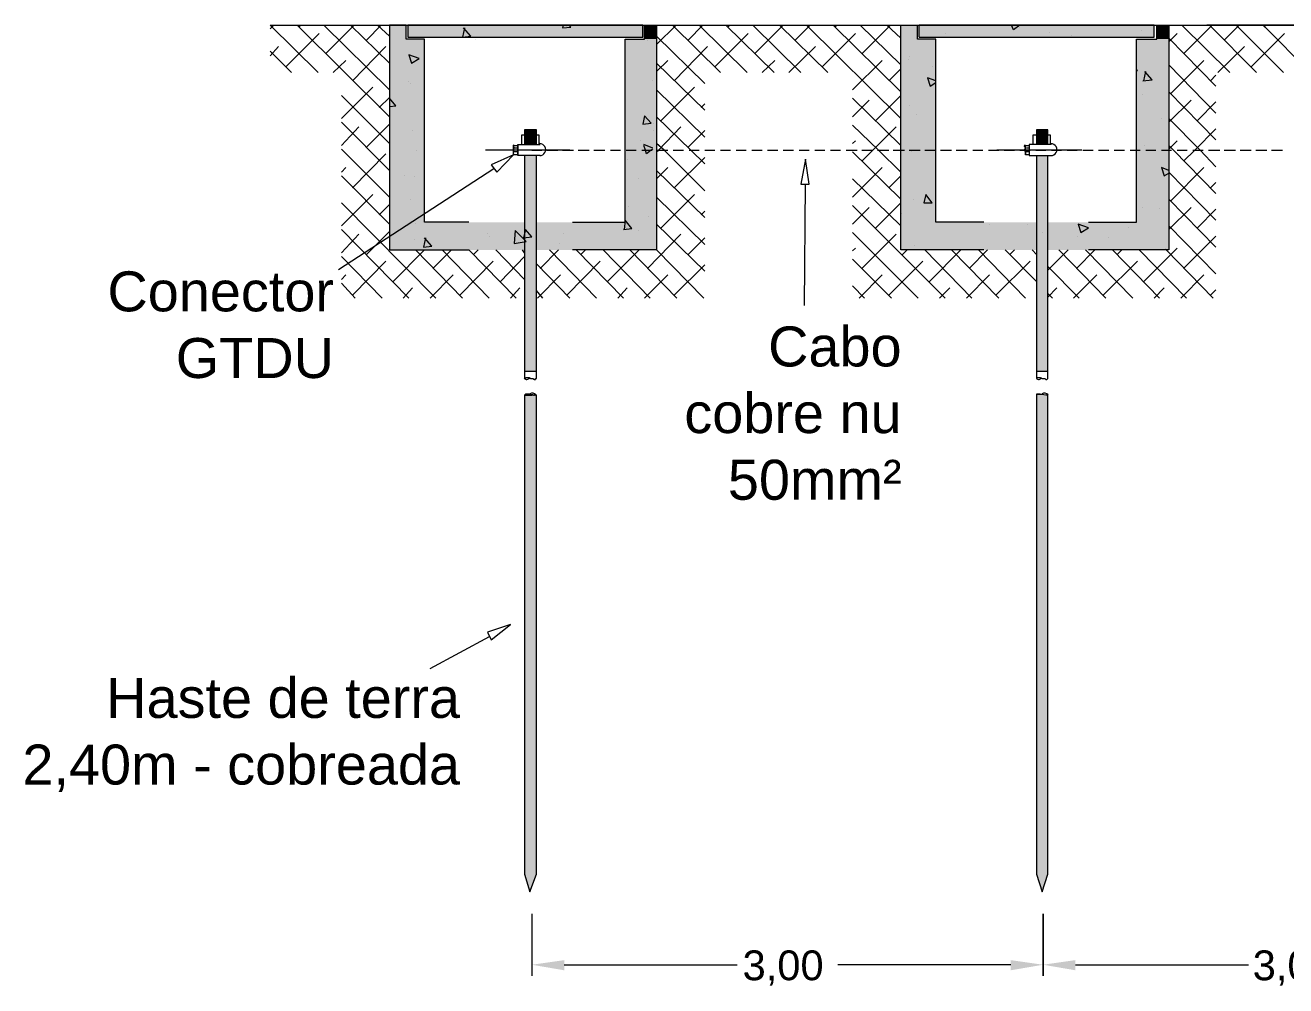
# Model space of a CAD drawing. Header units: millimetres. Extents: x 3949 to 6037, y -1956 to 1273.
# Drawn here: x 4734.7 to 4801.2, y -1648.3 to -1597.6 of the extents above; entities that cross this region are included whole.
import ezdxf

# ---------------------------------------------------------------- set-up
doc = ezdxf.new("R2010")
doc.units = ezdxf.units.MM
doc.layers.add('PADRÃO DE ENTRADA', color=7, linetype='Continuous', lineweight=0)
doc.styles.add('ARIAL', font='arial.ttf')

msp = doc.modelspace()

# ---------------------------------------------------------------- linework, layer by layer
at = {"layer": 'PADRÃO DE ENTRADA', "color": 34, "lineweight": 5, "true_color": 0x944900}
for points in [[(4750.142, -1600.043), (4747.603, -1597.553)], [(4747.603, -1597.749), (4747.798, -1597.553)], [(4753.901, -1602.386), (4749.019, -1597.553)], [(4749.116, -1597.651), (4749.214, -1597.553)], [(4753.901, -1600.971), (4750.434, -1597.553)], [(4750.532, -1599.067), (4752.046, -1597.553)], [(4753.901, -1599.555), (4751.85, -1597.553)], [(4752.68, -1598.334), (4753.461, -1597.553)], [(4753.901, -1598.139), (4753.266, -1597.553)], [(4768.01, -1598.578), (4769.035, -1597.553)], [(4771.378, -1600.043), (4768.84, -1597.553)], [(4769.67, -1598.334), (4770.451, -1597.553)], [(4772.794, -1600.043), (4770.256, -1597.553)], [(4774.21, -1600.043), (4771.671, -1597.553)], [(4771.769, -1597.651), (4771.867, -1597.553)], [(4775.626, -1600.043), (4773.087, -1597.553)], [(4773.185, -1599.067), (4774.698, -1597.553)], [(4777.042, -1600.043), (4774.503, -1597.553)], [(4775.333, -1598.334), (4776.114, -1597.553)], [(4780.898, -1602.484), (4775.919, -1597.553)], [(4780.898, -1601.068), (4777.335, -1597.553)], [(4777.432, -1597.651), (4777.53, -1597.553)], [(4780.898, -1599.653), (4778.75, -1597.553)], [(4778.848, -1599.067), (4780.361, -1597.553)], [(4780.898, -1598.237), (4780.166, -1597.553)], [(4798.279, -1600.043), (4795.74, -1597.553)], [(4795.838, -1599.067), (4797.351, -1597.553)], [(4799.694, -1600.043), (4797.205, -1597.553)], [(4797.986, -1598.334), (4798.767, -1597.553)], [(4801.11, -1600.043), (4798.62, -1597.553)], [(4802.526, -1600.043), (4800.036, -1597.553)], [(4800.085, -1597.651), (4800.183, -1597.553)], [(4748.433, -1599.75), (4750.19, -1597.993)], [(4770.549, -1600.629), (4768.01, -1598.139)], [(4771.086, -1599.75), (4772.843, -1597.993)], [(4776.749, -1599.75), (4778.506, -1597.993)], [(4795.056, -1598.432), (4795.496, -1597.993)], [(4797.546, -1600.775), (4795.056, -1598.237)], [(4799.401, -1599.75), (4801.159, -1597.993)], [(4747.603, -1599.164), (4748.042, -1598.676)], [(4751.948, -1600.482), (4753.705, -1598.676)], [(4768.937, -1600.482), (4770.695, -1598.676)], [(4774.991, -1600.043), (4776.407, -1598.676)], [(4797.644, -1600.043), (4799.06, -1598.676)], [(4748.726, -1600.043), (4747.603, -1598.92)], [(4750.923, -1600.043), (4751.606, -1599.408)], [(4768.01, -1599.994), (4768.596, -1599.408)], [(4770.549, -1602.045), (4768.01, -1599.555)], [(4773.575, -1600.043), (4774.259, -1599.408)], [(4778.36, -1600.971), (4779.922, -1599.408)], [(4795.154, -1601.166), (4796.912, -1599.408)], [(4780.264, -1600.482), (4780.898, -1599.848)], [(4797.546, -1602.191), (4795.056, -1599.653)], [(4797.253, -1600.482), (4797.546, -1600.19)], [(4751.362, -1602.484), (4753.022, -1600.824)], [(4768.254, -1602.582), (4770.011, -1600.824)], [(4753.901, -1603.802), (4751.362, -1601.264)], [(4753.364, -1601.898), (4753.901, -1601.361)], [(4770.549, -1603.461), (4768.01, -1600.971)], [(4780.898, -1603.9), (4778.36, -1601.41)], [(4778.36, -1602.386), (4779.239, -1601.508)], [(4779.58, -1602.582), (4780.898, -1601.264)], [(4797.546, -1603.607), (4795.056, -1601.068)], [(4795.056, -1602.679), (4796.228, -1601.508)], [(4770.353, -1601.898), (4770.549, -1601.703)], [(4796.57, -1602.582), (4797.546, -1601.605)], [(4753.901, -1605.218), (4751.362, -1602.679)], [(4752.68, -1603.998), (4753.901, -1602.777)], [(4770.549, -1604.876), (4769.816, -1604.144), (4768.01, -1602.386)], [(4780.898, -1605.316), (4779.727, -1604.144), (4778.36, -1602.826)], [(4797.546, -1605.023), (4796.716, -1604.144), (4795.056, -1602.484)], [(4751.362, -1603.9), (4752.29, -1602.924)], [(4768.01, -1604.242), (4768.108, -1604.144), (4769.279, -1602.924)], [(4769.67, -1603.998), (4770.549, -1603.119)], [(4778.848, -1604.73), (4779.434, -1604.144), (4780.654, -1602.924)], [(4795.838, -1604.73), (4796.423, -1604.144), (4797.546, -1603.021)], [(4753.901, -1606.634), (4751.362, -1604.095)], [(4770.549, -1606.292), (4768.4, -1604.144), (4768.01, -1603.802)], [(4778.36, -1603.802), (4778.506, -1603.656)], [(4795.056, -1604.095), (4795.496, -1603.656)], [(4797.546, -1606.439), (4795.301, -1604.144), (4795.056, -1603.9)], [(4751.948, -1606.146), (4753.705, -1604.339)], [(4768.937, -1606.146), (4770.549, -1604.535)], [(4780.898, -1606.732), (4778.36, -1604.242)], [(4751.362, -1605.316), (4751.606, -1605.072)], [(4753.901, -1608.05), (4751.362, -1605.511)], [(4768.01, -1605.657), (4768.596, -1605.072)], [(4770.549, -1607.708), (4768.01, -1605.218)], [(4778.36, -1606.634), (4779.922, -1605.072)], [(4780.264, -1606.146), (4780.898, -1605.511)], [(4797.546, -1607.854), (4795.056, -1605.316)], [(4795.154, -1606.829), (4796.912, -1605.072)], [(4780.898, -1608.147), (4778.36, -1605.657)], [(4797.253, -1606.146), (4797.546, -1605.853)], [(4751.362, -1608.147), (4753.022, -1606.487)], [(4770.549, -1609.124), (4768.01, -1606.634)], [(4768.254, -1608.245), (4770.011, -1606.487)], [(4797.546, -1609.27), (4795.056, -1606.732)], [(4756.342, -1611.955), (4751.362, -1606.927)], [(4753.364, -1607.561), (4753.901, -1607.024)], [(4770.353, -1607.561), (4770.549, -1607.366)], [(4783.242, -1611.955), (4778.36, -1607.073)], [(4778.36, -1608.05), (4779.239, -1607.171)], [(4779.58, -1608.245), (4780.898, -1606.927)], [(4795.056, -1608.343), (4796.228, -1607.171)], [(4796.57, -1608.245), (4797.546, -1607.269)], [(4770.549, -1610.54), (4768.01, -1608.05)], [(4797.546, -1610.686), (4795.056, -1608.147)], [(4754.926, -1611.955), (4751.362, -1608.343)], [(4751.362, -1609.563), (4752.29, -1608.587)], [(4752.68, -1609.661), (4753.901, -1608.44)], [(4767.522, -1610.393), (4769.279, -1608.587)], [(4769.67, -1609.661), (4770.549, -1608.782)], [(4781.826, -1611.955), (4778.36, -1608.489)], [(4778.848, -1610.393), (4780.654, -1608.587)], [(4795.838, -1610.393), (4797.546, -1608.684)], [(4754.096, -1611.077), (4755.756, -1609.417)], [(4757.758, -1611.955), (4755.268, -1609.417)], [(4756.195, -1610.393), (4757.172, -1609.417)], [(4759.173, -1611.955), (4756.684, -1609.417)], [(4760.589, -1611.955), (4758.099, -1609.417)], [(4758.343, -1609.661), (4758.588, -1609.417)], [(4761.029, -1610.979), (4759.515, -1609.417)], [(4761.029, -1609.563), (4760.931, -1609.417)], [(4761.858, -1610.393), (4762.835, -1609.417)], [(4764.837, -1611.955), (4762.347, -1609.417)], [(4766.252, -1611.955), (4763.762, -1609.417)], [(4764.007, -1609.661), (4764.251, -1609.417)], [(4767.668, -1611.955), (4765.178, -1609.417)], [(4765.422, -1611.077), (4767.082, -1609.417)], [(4769.084, -1611.955), (4766.594, -1609.417)], [(4770.5, -1611.955), (4768.01, -1609.417)], [(4778.36, -1609.465), (4778.506, -1609.319)], [(4780.996, -1609.661), (4781.24, -1609.417)], [(4784.658, -1611.955), (4782.168, -1609.417)], [(4782.412, -1611.077), (4784.072, -1609.417)], [(4786.073, -1611.955), (4783.584, -1609.417)], [(4784.511, -1610.393), (4785.488, -1609.417)], [(4787.489, -1611.955), (4784.999, -1609.417)], [(4788.075, -1611.077), (4786.415, -1609.417)], [(4786.659, -1609.661), (4786.903, -1609.417)], [(4788.075, -1609.661), (4787.831, -1609.417)], [(4788.661, -1610.491), (4789.735, -1609.417)], [(4791.737, -1611.955), (4789.247, -1609.417)], [(4790.174, -1610.393), (4791.151, -1609.417)], [(4793.152, -1611.955), (4790.663, -1609.417)], [(4794.568, -1611.955), (4792.078, -1609.417)], [(4792.322, -1609.661), (4792.567, -1609.417)], [(4795.984, -1611.955), (4793.494, -1609.417)], [(4793.738, -1611.077), (4795.496, -1609.319)], [(4797.4, -1611.955), (4794.91, -1609.417)], [(4753.51, -1611.955), (4751.362, -1609.758)], [(4751.948, -1611.809), (4753.705, -1610.002)], [(4757.611, -1611.809), (4759.369, -1610.002)], [(4759.759, -1611.077), (4761.029, -1609.758)], [(4763.421, -1611.955), (4761.663, -1610.149)], [(4763.274, -1611.809), (4765.032, -1610.002)], [(4768.937, -1611.809), (4770.549, -1610.198)], [(4780.41, -1611.955), (4778.36, -1609.905)], [(4780.264, -1611.809), (4782.07, -1610.002)], [(4785.927, -1611.809), (4787.733, -1610.002)], [(4791.59, -1611.809), (4793.397, -1610.002)], [(4751.362, -1610.979), (4751.606, -1610.735)], [(4756.049, -1611.955), (4757.269, -1610.735)], [(4761.712, -1611.955), (4762.933, -1610.735)], [(4767.375, -1611.955), (4768.596, -1610.735)], [(4778.702, -1611.955), (4779.922, -1610.735)], [(4784.365, -1611.955), (4785.585, -1610.735)], [(4790.321, -1611.955), (4788.661, -1610.295)], [(4790.028, -1611.955), (4791.248, -1610.735)], [(4795.691, -1611.955), (4796.912, -1610.735)], [(4752.094, -1611.955), (4751.362, -1611.174)], [(4754.633, -1611.955), (4755.121, -1611.418)], [(4760.296, -1611.955), (4760.784, -1611.418)], [(4765.959, -1611.955), (4766.448, -1611.418)], [(4778.994, -1611.955), (4778.36, -1611.321)], [(4782.949, -1611.955), (4783.486, -1611.418)], [(4788.075, -1611.077), (4788.075, -1611.077)], [(4788.661, -1611.906), (4789.149, -1611.418)], [(4794.275, -1611.955), (4794.812, -1611.418)], [(4797.253, -1611.809), (4797.546, -1611.516)], [(4762.005, -1611.955), (4761.663, -1611.565)], [(4788.905, -1611.955), (4788.661, -1611.711)]]:
    msp.add_lwpolyline(points, dxfattribs=at)
at = {"layer": 'PADRÃO DE ENTRADA', "color": 7, "lineweight": 5}
for points in [[(4747.603, -1597.553), (4812.339, -1597.553), (4839.483, -1597.553)], [(4758.099, -1607.952), (4755.756, -1607.952), (4755.756, -1598.286), (4754.78, -1598.286), (4754.78, -1597.553), (4753.901, -1597.553), (4753.901, -1609.417), (4758.099, -1609.417)], [(4763.079, -1597.553), (4763.03, -1597.7), (4763.47, -1597.651), (4763.372, -1597.553)], [(4763.567, -1607.952), (4766.35, -1607.952), (4766.35, -1598.286), (4767.375, -1598.286), (4767.375, -1597.553), (4768.01, -1597.553), (4768.01, -1609.417), (4763.567, -1609.417)], [(4765.813, -1597.553), (4765.813, -1597.553)], [(4785.292, -1609.417), (4780.898, -1609.417), (4780.898, -1597.553), (4781.777, -1597.553)], [(4781.777, -1598.286), (4781.777, -1597.553)], [(4781.875, -1598.188), (4794.275, -1598.188), (4794.275, -1597.553), (4781.875, -1597.553)], [(4781.875, -1598.188), (4781.875, -1597.553)], [(4787.196, -1597.553), (4786.855, -1597.797), (4786.757, -1597.553)], [(4787.196, -1597.553), (4787.196, -1597.553)], [(4790.809, -1607.952), (4793.348, -1607.952), (4793.348, -1598.286), (4794.422, -1598.286), (4794.422, -1597.553), (4795.056, -1597.553), (4795.056, -1609.417), (4790.809, -1609.417)], [(4806.139, -1597.553), (4797.058, -1597.553)], [(4757.855, -1597.7), (4757.758, -1598.188), (4758.197, -1598.139), (4757.806, -1597.7)], [(4763.225, -1597.602), (4763.225, -1597.602)], [(4783.242, -1597.993), (4783.242, -1597.993)], [(4787.147, -1597.7), (4787.147, -1597.7)], [(4788.759, -1597.944), (4788.759, -1597.944)], [(4789.93, -1598.09), (4789.93, -1598.09)], [(4793.592, -1597.846), (4793.592, -1597.846)], [(4758.441, -1598.286), (4758.441, -1598.286)], [(4766.35, -1598.286), (4766.35, -1598.286)], [(4767.522, -1598.334), (4767.522, -1598.334)], [(4785.292, -1607.952), (4782.754, -1607.952), (4782.754, -1598.286), (4781.777, -1598.286)], [(4793.348, -1598.286), (4793.348, -1598.286)], [(4781.289, -1599.36), (4781.289, -1599.36)], [(4781.387, -1599.213), (4781.387, -1599.213)], [(4782.558, -1599.75), (4782.558, -1599.75)], [(4793.348, -1599.945), (4793.397, -1599.945), (4793.348, -1599.897)], [(4793.689, -1600.482), (4794.178, -1600.434), (4793.787, -1599.994)], [(4793.738, -1600.482), (4793.836, -1599.994)], [(4754.926, -1600.531), (4754.926, -1600.531)], [(4755.024, -1600.629), (4755.024, -1600.629)], [(4767.766, -1600.482), (4767.766, -1600.482)], [(4782.754, -1600.482), (4782.314, -1600.336), (4782.461, -1600.775), (4782.754, -1600.58)], [(4753.901, -1601.849), (4754.242, -1601.801), (4753.901, -1601.41)], [(4793.689, -1601.215), (4793.689, -1601.215)], [(4766.35, -1602.191), (4766.35, -1602.191)], [(4781.387, -1601.801), (4781.387, -1601.801)], [(4767.863, -1602.728), (4767.863, -1602.728)], [(4781.728, -1602.289), (4781.728, -1602.289)], [(4794.666, -1602.484), (4794.666, -1602.484)], [(4755.121, -1603.119), (4755.121, -1603.119)], [(4767.863, -1603.119), (4767.863, -1603.119)], [(4755.317, -1604.144), (4755.317, -1604.144)], [(4767.131, -1603.656), (4767.131, -1603.656)], [(4767.815, -1604.046), (4767.326, -1603.851)], [(4767.815, -1604.095), (4767.717, -1604.144), (4767.473, -1604.339), (4767.424, -1604.144), (4767.326, -1603.9)], [(4793.787, -1603.9), (4793.787, -1603.9)], [(4766.448, -1604.632), (4766.448, -1604.632)], [(4781.484, -1604.242), (4781.484, -1604.242)], [(4754.682, -1605.462), (4754.682, -1605.462)], [(4795.056, -1605.218), (4794.666, -1605.072), (4794.812, -1605.511), (4795.056, -1605.365)], [(4755.219, -1605.56), (4755.219, -1605.56)], [(4767.033, -1605.657), (4767.033, -1605.657)], [(4755.024, -1606.732), (4755.024, -1606.732)], [(4781.582, -1606.732), (4781.582, -1606.732)], [(4766.545, -1607.122), (4766.545, -1607.122)], [(4780.947, -1607.513), (4780.947, -1607.513)], [(4793.641, -1607.171), (4793.641, -1607.171)], [(4794.568, -1607.22), (4794.568, -1607.22)], [(4755.268, -1608.001), (4755.268, -1608.001)], [(4766.252, -1608.343), (4766.692, -1608.294), (4766.35, -1607.854), (4766.301, -1608.343)], [(4767.57, -1607.659), (4767.57, -1607.659)], [(4782.754, -1607.708), (4782.754, -1607.708)], [(4785.585, -1608.098), (4785.585, -1608.098)], [(4787.587, -1608.05), (4787.587, -1608.05)], [(4755.219, -1608.88), (4755.219, -1608.88)], [(4755.805, -1608.782), (4755.707, -1609.27), (4756.146, -1609.221), (4755.756, -1608.782)], [(4759.076, -1608.538), (4759.076, -1608.538)], [(4759.173, -1608.733), (4759.173, -1608.733)], [(4763.079, -1608.538), (4763.079, -1608.538)], [(4767.033, -1608.391), (4767.033, -1608.391)], [(4788.368, -1608.489), (4788.368, -1608.489)], [(4790.223, -1608.733), (4790.223, -1608.733)], [(4791.883, -1608.782), (4791.883, -1608.782)], [(4792.908, -1608.245), (4792.908, -1608.245)], [(4755.121, -1609.417), (4755.121, -1609.417)], [(4762.884, -1609.075), (4762.884, -1609.075)], [(4781.631, -1609.173), (4781.631, -1609.173)], [(4794.861, -1609.319), (4794.861, -1609.319)]]:
    msp.add_lwpolyline(points, dxfattribs=at)
for points in [[(4754.877, -1597.553), (4754.877, -1598.188), (4767.278, -1598.188), (4767.278, -1597.553)], [(4754.926, -1599.116), (4755.072, -1599.555), (4755.463, -1599.311)], [(4767.375, -1602.338), (4767.278, -1602.777), (4767.717, -1602.728)], [(4782.217, -1606.487), (4782.119, -1606.927), (4782.558, -1606.927)], [(4790.272, -1608.05), (4790.418, -1608.489), (4790.809, -1608.245)], [(4760.492, -1609.075), (4761.126, -1608.977), (4760.54, -1608.391)], [(4761.077, -1608.343), (4760.98, -1608.782), (4761.419, -1608.733)]]:
    msp.add_lwpolyline(points, close=True, dxfattribs=at)
at = {"layer": 'PADRÃO DE ENTRADA', "lineweight": 5}
for points in [[(4761.029, -1603.363), (4760.882, -1603.363), (4760.882, -1603.851)], [(4761.663, -1603.851), (4761.663, -1603.07), (4761.029, -1603.07), (4761.029, -1603.851)], [(4761.81, -1603.851), (4761.81, -1603.363), (4761.663, -1603.363)], [(4788.075, -1603.363), (4787.88, -1603.363), (4787.88, -1603.851)], [(4788.661, -1603.851), (4788.661, -1603.07), (4788.075, -1603.07), (4788.075, -1603.851)], [(4788.807, -1603.851), (4788.807, -1603.363), (4788.661, -1603.363)], [(4763.421, -1604.144), (4758.978, -1604.144)], [(4760.687, -1604.046), (4760.492, -1604.046)], [(4761.858, -1604.437), (4760.687, -1604.437), (4760.687, -1603.851), (4761.858, -1603.851)], [(4761.419, -1604.144), (4761.956, -1604.144)], [(4762.2, -1604.144), (4762.786, -1604.144)], [(4763.03, -1604.144), (4763.616, -1604.144)], [(4763.86, -1604.144), (4764.446, -1604.144)], [(4764.69, -1604.144), (4765.276, -1604.144)], [(4765.569, -1604.144), (4766.106, -1604.144)], [(4766.399, -1604.144), (4766.936, -1604.144)], [(4767.229, -1604.144), (4767.766, -1604.144)], [(4768.059, -1604.144), (4768.596, -1604.144)], [(4768.889, -1604.144), (4769.426, -1604.144)], [(4769.719, -1604.144), (4770.256, -1604.144)], [(4770.549, -1604.144), (4771.086, -1604.144)], [(4771.378, -1604.144), (4771.915, -1604.144)], [(4772.208, -1604.144), (4772.745, -1604.144)], [(4773.038, -1604.144), (4773.575, -1604.144)], [(4773.868, -1604.144), (4774.405, -1604.144)], [(4774.698, -1604.144), (4775.235, -1604.144)], [(4775.528, -1604.144), (4776.065, -1604.144)], [(4776.358, -1604.144), (4776.895, -1604.144)], [(4777.188, -1604.144), (4777.725, -1604.144)], [(4778.018, -1604.144), (4778.604, -1604.144)], [(4778.848, -1604.144), (4779.434, -1604.144)], [(4779.678, -1604.144), (4780.264, -1604.144)], [(4780.508, -1604.144), (4781.094, -1604.144)], [(4781.338, -1604.144), (4781.924, -1604.144)], [(4782.168, -1604.144), (4782.754, -1604.144)], [(4782.998, -1604.144), (4783.584, -1604.144)], [(4783.828, -1604.144), (4784.414, -1604.144)], [(4784.706, -1604.144), (4785.243, -1604.144)], [(4785.536, -1604.144), (4786.073, -1604.144)], [(4790.467, -1604.144), (4785.976, -1604.144)], [(4786.366, -1604.144), (4786.903, -1604.144)], [(4787.196, -1604.144), (4787.733, -1604.144)], [(4787.685, -1604.046), (4787.538, -1604.046)], [(4788.856, -1603.851), (4787.685, -1603.851), (4787.685, -1604.437), (4788.856, -1604.437)], [(4788.026, -1604.144), (4788.563, -1604.144)], [(4788.856, -1604.144), (4789.393, -1604.144)], [(4789.686, -1604.144), (4790.223, -1604.144)], [(4790.516, -1604.144), (4791.053, -1604.144)], [(4791.346, -1604.144), (4791.883, -1604.144)], [(4792.176, -1604.144), (4792.713, -1604.144)], [(4793.006, -1604.144), (4793.543, -1604.144)], [(4793.836, -1604.144), (4794.373, -1604.144)], [(4794.666, -1604.144), (4795.203, -1604.144)], [(4795.496, -1604.144), (4796.033, -1604.144)], [(4796.326, -1604.144), (4796.863, -1604.144)], [(4797.156, -1604.144), (4797.742, -1604.144)], [(4797.986, -1604.144), (4798.571, -1604.144)], [(4798.816, -1604.144), (4799.401, -1604.144)], [(4799.646, -1604.144), (4800.231, -1604.144)], [(4800.475, -1604.144), (4801.061, -1604.144)], [(4760.687, -1604.242), (4760.492, -1604.242)], [(4761.029, -1604.437), (4761.029, -1616.203), (4761.077, -1616.203), (4761.126, -1616.154), (4761.175, -1616.154), (4761.273, -1616.154), (4761.37, -1616.203), (4761.468, -1616.203), (4761.566, -1616.251), (4761.614, -1616.251), (4761.614, -1616.203), (4761.663, -1616.203), (4761.663, -1604.437)], [(4787.685, -1604.242), (4787.538, -1604.242)], [(4788.075, -1604.437), (4788.075, -1616.203), (4788.124, -1616.154), (4788.173, -1616.154), (4788.222, -1616.154), (4788.27, -1616.154), (4788.368, -1616.203), (4788.514, -1616.203), (4788.563, -1616.251), (4788.612, -1616.251), (4788.661, -1616.203), (4788.661, -1604.437)], [(4761.029, -1615.812), (4761.663, -1615.812)], [(4788.075, -1615.812), (4788.661, -1615.812)], [(4761.614, -1617.081), (4761.614, -1617.081)], [(4761.419, -1644.47), (4761.419, -1647.741)], [(4763.128, -1647.155), (4772.257, -1647.155)], [(4786.708, -1647.155), (4777.579, -1647.155)], [(4790.126, -1647.155), (4799.255, -1647.155)]]:
    msp.add_lwpolyline(points, dxfattribs=at)
for points in [[(4760.466, -1604.32, -0.528359), (4760.488, -1604.214, -0.481941), (4760.5, -1604.028, -0.461925), (4760.473, -1603.844)], [(4787.486, -1604.214, -0.481941), (4787.498, -1604.028, -0.461925), (4787.471, -1603.844)]]:
    msp.add_lwpolyline(points, format="xyb", dxfattribs=at)
for points in [[(4760.443, -1604.388), (4760.443, -1603.9), (4760.687, -1603.9), (4760.687, -1604.388)], [(4787.685, -1603.9), (4787.685, -1604.388), (4787.489, -1604.388), (4787.489, -1603.9)], [(4761.566, -1617.081), (4761.273, -1617.033), (4761.175, -1617.033), (4761.126, -1617.033), (4761.077, -1617.033), (4761.029, -1617.081), (4761.029, -1642.37), (4761.321, -1643.298), (4761.663, -1642.37), (4761.663, -1617.081), (4761.614, -1617.081)], [(4788.27, -1617.033), (4788.222, -1617.033), (4788.173, -1617.033), (4788.124, -1617.033), (4788.075, -1617.033), (4788.075, -1617.081), (4788.075, -1642.37), (4788.368, -1643.298), (4788.661, -1642.37), (4788.661, -1617.081), (4788.612, -1617.081), (4788.563, -1617.081)], [(4788.417, -1647.741), (4788.417, -1644.47)]]:
    msp.add_lwpolyline(points, close=True, dxfattribs=at)
at = {"layer": 'PADRÃO DE ENTRADA', "color": 150, "lineweight": 5, "true_color": 0x007eff}
for points in [[(4759.564, -1605.316), (4760.443, -1604.388), (4759.271, -1604.925)], [(4776.065, -1605.95), (4775.87, -1604.632), (4775.626, -1605.95)], [(4759.274, -1629.996), (4760.296, -1629.189), (4759.086, -1629.599)]]:
    msp.add_lwpolyline(points, close=True, dxfattribs=at)
for points in [[(4751.216, -1610.442), (4759.417, -1605.12)], [(4775.821, -1612.353), (4775.87, -1605.95)], [(4756.051, -1631.518), (4759.19, -1629.819)]]:
    msp.add_lwpolyline(points, dxfattribs=at)
at = {"layer": 'PADRÃO DE ENTRADA', "lineweight": 5}
for centre, radius, start, end in [((4761.834, -1604.12), 0.317, 269.99832, 90.00168), ((4787.563, -1604.266), 0.0734, 115.98907, 227.38968), ((4788.832, -1604.12), 0.317, 269.99832, 90.00168), ((4761.151, -1616.081), 0.171, 218.53379, 328.75056), ((4788.197, -1616.081), 0.171, 218.53379, 328.75056), ((4761.443, -1617.252), 0.269, 44.10883, 118.02877), ((4788.49, -1617.252), 0.269, 44.10883, 118.02877)]:
    msp.add_arc(centre, radius, start, end, dxfattribs=at)
at = {"layer": 'PADRÃO DE ENTRADA', "color": 9, "true_color": 0xc6c7c9, "transparency": 33554559}
for points in [[(4753.901, -1597.553), (4754.78, -1597.553), (4753.901, -1598.286)], [(4754.78, -1597.553), (4753.901, -1598.286), (4754.78, -1598.286)], [(4754.877, -1597.553), (4767.278, -1597.553), (4754.877, -1598.188)], [(4767.278, -1597.553), (4754.877, -1598.188), (4767.278, -1598.188)], [(4767.375, -1597.553), (4768.01, -1597.553), (4767.375, -1598.286)], [(4768.01, -1597.553), (4767.375, -1598.286), (4768.01, -1598.286)], [(4780.898, -1597.553), (4781.777, -1597.553), (4780.898, -1598.286)], [(4781.777, -1597.553), (4780.898, -1598.286), (4781.777, -1598.286)], [(4781.875, -1597.553), (4794.275, -1597.553), (4781.875, -1598.188)], [(4794.275, -1597.553), (4781.875, -1598.188), (4794.275, -1598.188)], [(4794.422, -1597.553), (4795.056, -1597.553), (4794.422, -1598.286)], [(4795.056, -1597.553), (4794.422, -1598.286), (4795.056, -1598.286)], [(4753.901, -1598.286), (4755.756, -1598.286), (4753.901, -1607.952)], [(4755.756, -1598.286), (4753.901, -1607.952), (4755.756, -1607.952)], [(4766.35, -1604.144), (4768.01, -1604.144), (4768.01, -1598.286)], [(4768.01, -1598.286), (4766.35, -1598.286), (4766.35, -1604.144)], [(4780.898, -1604.144), (4782.754, -1604.144), (4782.754, -1598.286)], [(4782.754, -1598.286), (4780.898, -1598.286), (4780.898, -1604.144)], [(4793.348, -1604.144), (4795.056, -1604.144), (4795.056, -1598.286)], [(4795.056, -1598.286), (4793.348, -1598.286), (4793.348, -1604.144)], [(4768.01, -1604.144), (4766.35, -1604.144), (4766.35, -1604.144)], [(4766.35, -1604.144), (4766.35, -1604.144), (4768.01, -1604.144)], [(4766.35, -1604.144), (4768.01, -1604.144), (4766.35, -1607.952)], [(4768.01, -1604.144), (4766.35, -1607.952), (4768.01, -1607.952)], [(4782.754, -1604.144), (4780.898, -1604.144), (4780.898, -1604.144)], [(4780.898, -1604.144), (4780.898, -1604.144), (4782.754, -1604.144)], [(4780.898, -1604.144), (4782.754, -1604.144), (4780.898, -1607.952)], [(4782.754, -1604.144), (4780.898, -1607.952), (4782.754, -1607.952)], [(4795.056, -1604.144), (4793.348, -1604.144), (4793.348, -1604.144)], [(4793.348, -1604.144), (4793.348, -1604.144), (4795.056, -1604.144)], [(4793.348, -1604.144), (4795.056, -1604.144), (4793.348, -1607.952)], [(4795.056, -1604.144), (4793.348, -1607.952), (4795.056, -1607.952)], [(4753.901, -1607.952), (4758.099, -1607.952), (4753.901, -1609.417)], [(4758.099, -1607.952), (4753.901, -1609.417), (4758.099, -1609.417)], [(4758.099, -1607.952), (4768.01, -1607.952), (4758.099, -1609.417)], [(4768.01, -1607.952), (4758.099, -1609.417), (4768.01, -1609.417)], [(4780.898, -1607.952), (4785.292, -1607.952), (4780.898, -1609.417)], [(4785.292, -1607.952), (4780.898, -1609.417), (4785.292, -1609.417)], [(4785.292, -1607.952), (4791.493, -1607.952), (4785.292, -1609.417)], [(4791.493, -1607.952), (4785.292, -1609.417), (4791.493, -1609.417)], [(4791.493, -1607.952), (4795.056, -1607.952), (4791.493, -1609.417)], [(4795.056, -1607.952), (4791.493, -1609.417), (4795.056, -1609.417)], [(4791.493, -1609.417), (4785.292, -1609.417), (4785.292, -1609.417)], [(4785.292, -1609.417), (4785.292, -1609.417), (4791.493, -1609.417)], [(4795.056, -1609.417), (4791.493, -1609.417), (4791.493, -1609.417)], [(4791.493, -1609.417), (4791.493, -1609.417), (4795.056, -1609.417)]]:
    msp.add_solid(points, dxfattribs=at)
at = {"layer": 'PADRÃO DE ENTRADA', "transparency": 33554559}
for points in [[(4761.029, -1603.07), (4761.663, -1603.07), (4761.029, -1603.851)], [(4761.663, -1603.07), (4761.029, -1603.851), (4761.663, -1603.851)], [(4788.075, -1603.07), (4788.661, -1603.07), (4788.075, -1603.851)], [(4788.661, -1603.07), (4788.075, -1603.851), (4788.661, -1603.851)], [(4761.029, -1604.437), (4761.663, -1604.437), (4761.029, -1609.417)], [(4761.663, -1604.437), (4761.029, -1609.417), (4761.663, -1609.417)], [(4788.075, -1604.437), (4788.661, -1604.437), (4788.075, -1609.417)], [(4788.661, -1604.437), (4788.075, -1609.417), (4788.661, -1609.417)], [(4761.029, -1609.417), (4761.663, -1609.417), (4761.029, -1615.812)], [(4761.663, -1609.417), (4761.029, -1615.812), (4761.663, -1615.812)], [(4788.075, -1609.417), (4788.661, -1609.417), (4788.075, -1615.812)], [(4788.661, -1609.417), (4788.075, -1615.812), (4788.661, -1615.812)], [(4761.077, -1617.033), (4761.37, -1617.033), (4761.029, -1617.081)], [(4761.37, -1617.033), (4761.029, -1617.081), (4761.419, -1617.081)], [(4761.029, -1617.081), (4761.419, -1617.081), (4761.029, -1617.13)], [(4761.419, -1617.081), (4761.029, -1617.13), (4761.663, -1617.13)], [(4761.663, -1617.13), (4761.663, -1642.37), (4761.029, -1642.37)], [(4761.663, -1617.13), (4761.029, -1617.13), (4761.029, -1642.37)], [(4761.126, -1617.033), (4761.273, -1617.033), (4761.077, -1617.033)], [(4761.273, -1617.033), (4761.077, -1617.033), (4761.37, -1617.033)], [(4761.175, -1617.033), (4761.224, -1617.033), (4761.126, -1617.033)], [(4761.224, -1617.033), (4761.126, -1617.033), (4761.273, -1617.033)], [(4761.273, -1617.033), (4761.126, -1617.033), (4761.126, -1617.033)], [(4761.175, -1617.033), (4761.224, -1617.033), (4761.224, -1617.033)], [(4788.124, -1617.033), (4788.319, -1617.033), (4788.075, -1617.033)], [(4788.319, -1617.033), (4788.075, -1617.033), (4788.368, -1617.033)], [(4788.075, -1617.033), (4788.368, -1617.033), (4788.075, -1617.081)], [(4788.368, -1617.033), (4788.075, -1617.081), (4788.417, -1617.081)], [(4788.417, -1617.081), (4788.075, -1617.081), (4788.563, -1617.081)], [(4788.075, -1617.081), (4788.563, -1617.081), (4788.612, -1617.081)], [(4788.563, -1617.081), (4788.075, -1617.081), (4788.075, -1617.081)], [(4788.661, -1617.081), (4788.661, -1642.37), (4788.075, -1642.37)], [(4788.661, -1617.081), (4788.075, -1617.081), (4788.075, -1642.37)], [(4788.173, -1617.033), (4788.27, -1617.033), (4788.124, -1617.033)], [(4788.27, -1617.033), (4788.124, -1617.033), (4788.319, -1617.033)], [(4788.222, -1617.033), (4788.173, -1617.033), (4788.173, -1617.033)], [(4788.173, -1617.033), (4788.173, -1617.033), (4788.222, -1617.033)], [(4788.173, -1617.033), (4788.222, -1617.033), (4788.27, -1617.033)], [(4788.661, -1617.081), (4788.612, -1617.081), (4788.612, -1617.081)], [(4788.612, -1617.081), (4788.612, -1617.081), (4788.661, -1617.081)], [(4761.663, -1642.37), (4761.029, -1642.37), (4761.321, -1643.298)], [(4788.661, -1642.37), (4788.075, -1642.37), (4788.368, -1643.298)], [(4763.128, -1646.911), (4763.128, -1647.448), (4761.419, -1647.155)], [(4786.708, -1646.911), (4786.708, -1647.448), (4788.417, -1647.155)], [(4790.126, -1646.911), (4790.126, -1647.448), (4788.417, -1647.155)]]:
    msp.add_solid(points, dxfattribs=at)

# ---------------------------------------------------------------- texts
at = {"layer": 'PADRÃO DE ENTRADA', "color": 30, "attachment_point": 3, "style": 'ARIAL'}
for s, insert, char_height, width in [('Conector GTDU', (4750.971, -1610.55), 2.11077, 5.0219), ('Cabo cobre nu 50mm²', (4780.945, -1613.458), 2.11077, 15.14697), ('Haste de terra 2,40m - cobreada', (4757.627, -1632.013), 2.11077, 24.20707), ('3,00', (4776.827, -1646.399), 1.574, 18.34775), ('3,00', (4803.764, -1646.399), 1.574, 18.34775)]:
    msp.add_mtext(s, dxfattribs=dict(at, insert=insert, char_height=char_height, width=width))

doc.saveas('drawing.dxf')
